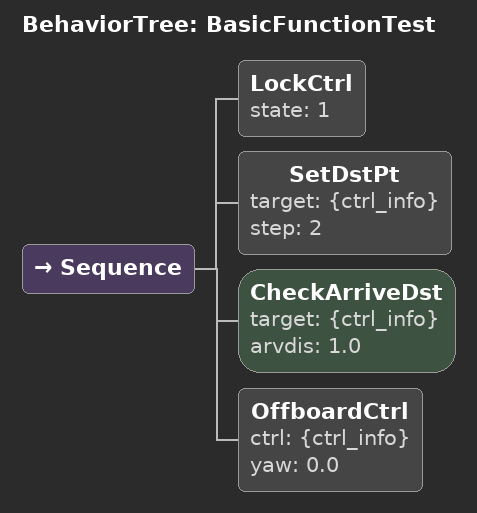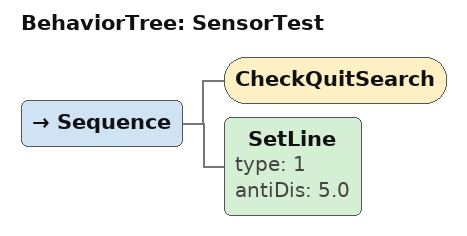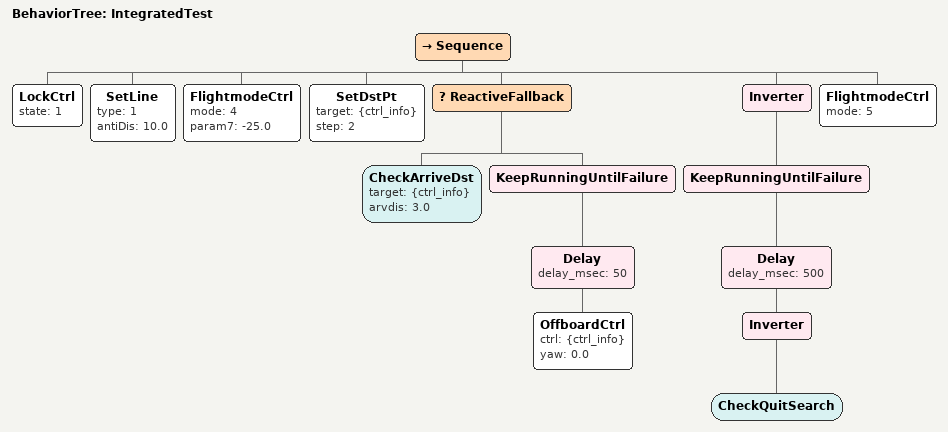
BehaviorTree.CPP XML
<?xml version="1.0" encoding="UTF-8"?>
<root BTCPP_format="4">

    <!-- 基础功能测试 -->
    <BehaviorTree ID="BasicFunctionTest">
        <Sequence>
            <!-- 解锁测试 -->
            <LockCtrl state="1" />

            <!-- 设置目标点测试 -->
            <SetDstPt target="{ctrl_info}" step="2" />

            <!-- 检查到达测试 -->
            <CheckArriveDst target="{ctrl_info}" arvdis="1.0"/>

            <!-- 控制输出测试 -->
            <OffboardCtrl ctrl="{ctrl_info}" yaw="0.0"/>
        </Sequence>
    </BehaviorTree>

    <!-- 传感器数据测试 -->
    <BehaviorTree ID="SensorTest">
        <Sequence>
            <!-- 检查是否发现目标 -->
            <CheckQuitSearch />

            <!-- 设置参数测试 -->
            <SetLine type="1" antiDis="5.0" />
        </Sequence>
    </BehaviorTree>

    <!-- 组合功能测试 -->
    <BehaviorTree ID="IntegratedTest">
        <Sequence>
            <!-- 初始化 -->
            <LockCtrl state="1" />
            <SetLine type="1" antiDis="10.0" />

            <!-- 起飞到指定高度 -->
            <FlightmodeCtrl mode="4" param7="-25.0" />

            <!-- 飞向目标区域 -->
            <SetDstPt target="{ctrl_info}" step="2" />
            <ReactiveFallback>
                <CheckArriveDst target="{ctrl_info}" arvdis="3.0"/>
                <KeepRunningUntilFailure>
                    <Delay delay_msec="50">
                        <OffboardCtrl ctrl="{ctrl_info}" yaw="0.0"/>
                    </Delay>
                </KeepRunningUntilFailure>
            </ReactiveFallback>

            <!-- 搜索目标 -->
            <Inverter>
                <KeepRunningUntilFailure>
                    <Delay delay_msec="500">
                        <Inverter>
                            <CheckQuitSearch />
                        </Inverter>
                    </Delay>
                </KeepRunningUntilFailure>
            </Inverter>

            <!-- 降落 -->
            <FlightmodeCtrl mode="5" />
        </Sequence>
    </BehaviorTree>

</root>
